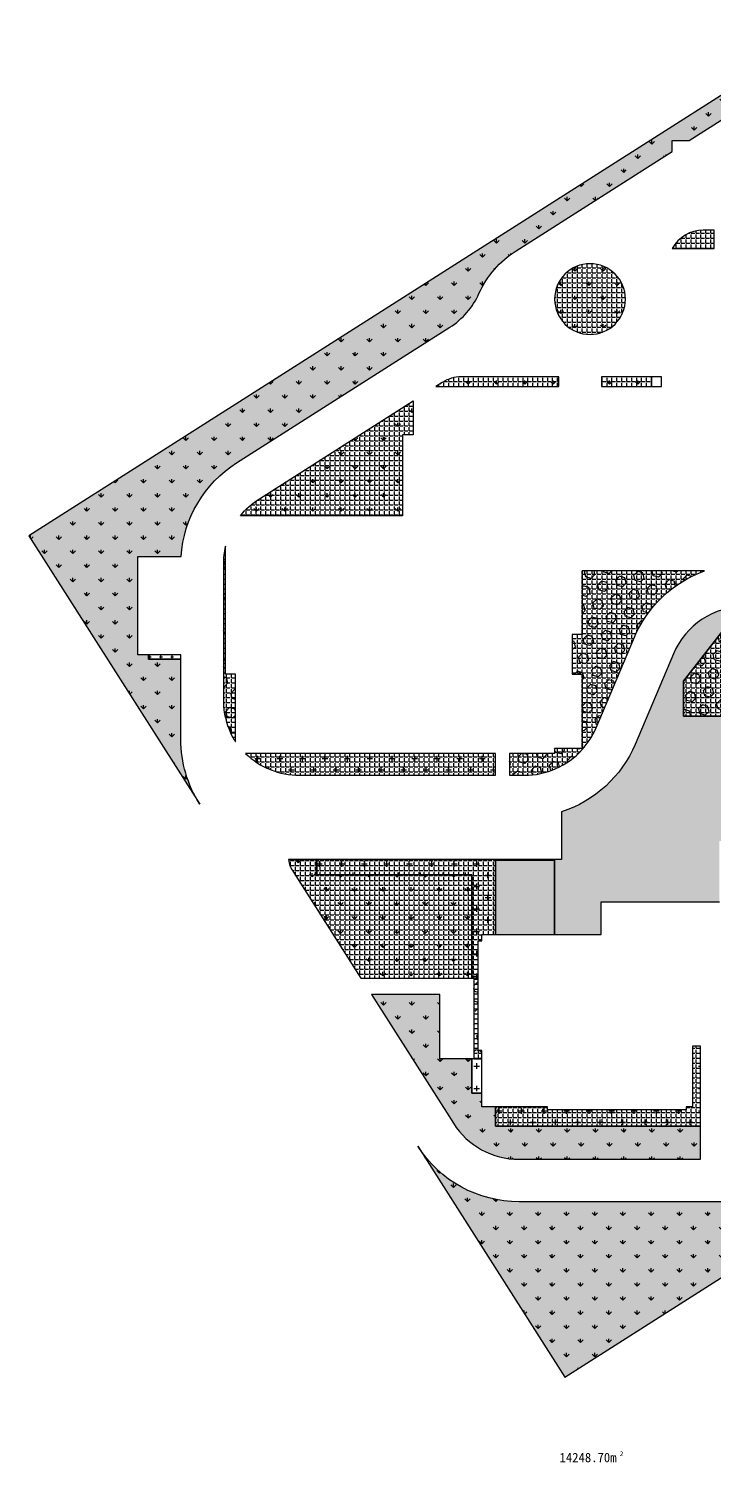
# Model space of a CAD drawing. Extents: x 1977 to 1034874806, y 3985 to 587211952.
# Drawn here: x 515121404 to 515218279, y 292934964 to 293137701 of the extents above; entities that cross this region are included whole.
import ezdxf

# ---------------------------------------------------------------- set-up
doc = ezdxf.new("R2010")
doc.units = 0
doc.header["$LTSCALE"] = 10
doc.header["$MEASUREMENT"] = 0
for name, color, linetype in [('M-绿化 填充 0.2覆土', 97, 'Continuous'), ('M-绿化 填充 3m覆土109', 90, 'Continuous'), ('M-绿化 填充 实土109', 126, 'Continuous'), ('M-绿化 首层轮廓', 197, 'Continuous'), ('PUB_TEXT', 7, 'Continuous'), ('SPACE_HATCH', 8, 'Continuous')]:
    doc.layers.add(name, color=color, linetype=linetype)
doc.styles.add('_TCH_SPACE', font='simhei.ttf', dxfattribs={"height": 5})
pattern_1 = [(45, (515606584.6, 293019576.9), (-933.2554, 933.2554), [762, -1524]), (165, (515606584.6, 293019576.9), (-341.595, -1274.8505), [762, -1524]), (105, (515607123.4, 293020115.7), (-1274.8505, -341.595), [762, -1524])]
pattern_2 = [(90, (515339072, 293099569.4), (-1995.591, 1995.591), [529.16, -3462.02]), (45, (515339072, 293099569.4), (-1995.592, 1995.592), [529.16, -2293.032]), (135, (515339072, 293099569.4), (-1995.592, -1995.592), [529.16, -2293.032])]
pattern_3 = [(90, (515606584.6, 293019576.9), (-1995.591, 1995.591), [529.161, -3462.02]), (45, (515606584.6, 293019576.9), (-1995.592, 1995.592), [529.161, -2293.032]), (135, (515606584.6, 293019576.9), (-1995.592, -1995.592), [529.161, -2293.032])]
pattern_4 = [(0, (515606584.6, 293019576.9), (1587.5, 1587.5), [793.75, -2381.25]), (90, (515606981.5, 293019180), (-1587.5, 1587.5), [793.75, -2381.25])]
pattern_5 = [(0, (0, 0), (0, 698.5), [508, -190.5]), (90, (0, 0), (-698.5, 4e-14), [508, -190.5])]

msp = doc.modelspace()

# ---------------------------------------------------------------- hatches: boundary and pattern name
at = {"layer": 'M-绿化 填充 0.2覆土'}
h = msp.add_hatch(dxfattribs=at)
h.set_pattern_fill('HEX', color=256, scale=800, angle=45)
h.set_pattern_definition(pattern_1)
edge = h.paths.add_edge_path()
edge.add_line((515328915.494, 293091575.918), (515320686.125, 293088388.326))
edge.add_line((515320686.125, 293088388.326), (515312424.059, 293076964.548))
edge.add_line((515312424.059, 293076964.548), (515302890.86, 293076964.644))
edge.add_line((515302890.86, 293076964.644), (515290492.269, 293067364.548))
edge.add_line((515290492.269, 293067364.548), (515278740.798, 293067364.644))
edge.add_line((515278740.798, 293067364.644), (515271463.462, 293059017.935))
edge.add_line((515271463.462, 293059017.935), (515242194.798, 293040464.548))
edge.add_line((515242194.798, 293040464.548), (515213914.372, 293040464.644))
edge.add_line((515213914.372, 293040464.644), (515213914.455, 293045433.41))
edge.add_line((515213914.455, 293045433.41), (515221731.828, 293055464.548))
edge.add_line((515221731.828, 293055464.548), (515249048.021, 293055464.548))
edge.add_line((515249048.021, 293055464.548), (515264649.155, 293065354.096))
edge.add_line((515264649.155, 293065354.096), (515280353.28, 293083364.548))
edge.add_line((515280353.28, 293083364.548), (515268397.668, 293083364.559))
edge.add_line((515268397.668, 293083364.559), (515268397.662, 293077795.472))
edge.add_arc((515251397.17, 293077795.489), 17000.492, 302.37149879, 359.9999427, ccw=False)
edge.add_line((515260499.348, 293063436.969), (515252957.812, 293058656.394))
edge.add_arc((515243856.127, 293073014.644), 17000, 270.00000036, 302.37058324, ccw=False)
edge.add_line((515243856.127, 293056014.644), (515222643.058, 293056014.644))
edge.add_arc((515222643.058, 293045014.644), 11000, 90, 157.07003064)
edge.add_line((515212512.258, 293049300.307), (515207093.645, 293036491.346))
edge.add_arc((515191436.955, 293043114.644), 17000, 288.07077106, 337.07003064, ccw=False)
edge.add_line((515196710.21, 293026953.184), (515196710.21, 293020214.644))
edge.add_line((515196710.21, 293020214.644), (515187360.209, 293020214.644))
edge.add_line((515187360.209, 293020214.644), (515187360.206, 293009614.644))
edge.add_line((515187360.206, 293009614.644), (515202310.127, 293009614.644))
edge.add_line((515202310.127, 293009614.644), (515202310.127, 293014214.644))
edge.add_line((515202310.127, 293014214.644), (515219010.13, 293014214.644))
edge.add_line((515219010.13, 293014214.644), (515219010.127, 293022814.644))
edge.add_line((515219010.127, 293022814.644), (515219910.142, 293022814.644))
edge.add_line((515219910.142, 293022814.644), (515219910.084, 293023212.799))
edge.add_line((515219910.084, 293023212.799), (515233910.132, 293023214.821))
edge.add_line((515233910.132, 293023214.821), (515233910.127, 293022814.643))
edge.add_line((515233910.127, 293022814.643), (515248810.127, 293022814.644))
edge.add_line((515248810.127, 293022814.644), (515248810.127, 293021929.548))
edge.add_line((515248810.127, 293021929.548), (515249240.798, 293021929.547))
edge.add_line((515249240.798, 293021929.547), (515252610.21, 293023436.916))
edge.add_line((515252610.21, 293023436.916), (515252610.21, 293027714.55))
edge.add_line((515252610.21, 293027714.55), (515252110.213, 293027714.55))
edge.add_line((515252110.213, 293027714.55), (515252110.213, 293045913.55))
edge.add_line((515252110.213, 293045913.55), (515252610.21, 293045913.55))
edge.add_line((515252610.21, 293045913.55), (515252610.21, 293046814.548))
edge.add_line((515252610.21, 293046814.548), (515269510.21, 293046814.548))
edge.add_line((515269510.21, 293046814.548), (515269510.21, 293051414.548))
edge.add_line((515269510.21, 293051414.548), (515286210.21, 293051414.548))
edge.add_line((515286210.21, 293051414.548), (515286210.21, 293060014.548))
edge.add_line((515286210.21, 293060014.548), (515294110.213, 293060014.548))
edge.add_line((515294110.213, 293060014.548), (515294110.213, 293060414.37))
edge.add_line((515294110.213, 293060414.37), (515315110.209, 293060414.553))
edge.add_line((515315110.209, 293060414.553), (515315110.213, 293060014.548))
edge.add_line((515315110.213, 293060014.548), (515316010.21, 293060014.548))
edge.add_line((515316010.21, 293060014.548), (515316010.21, 293059114.641))
edge.add_line((515316010.21, 293059114.641), (515318610.127, 293059114.641))
edge.add_line((515318610.127, 293059114.641), (515318610.127, 293066814.644))
edge.add_line((515318610.127, 293066814.644), (515319860.21, 293066814.644))
edge.add_line((515319860.21, 293066814.644), (515319860.21, 293086864.548))
edge.add_line((515319860.21, 293086864.548), (515327657.075, 293086864.548))
edge.add_line((515327657.075, 293086864.548), (515327657.075, 293090814.548))
edge.add_line((515327657.075, 293090814.548), (515329325.497, 293090814.548))
edge.add_line((515329325.497, 293090814.548), (515328915.494, 293091575.918))
h = msp.add_hatch(dxfattribs=at)
h.set_pattern_fill('HEX', color=256, scale=800, angle=45)
h.set_pattern_definition([(45, (515138310.2, 293048864.5), (-933.255, 933.255), [762, -1524]), (165, (515138310.2, 293048864.5), (-341.595, -1274.85), [762, -1524]), (105, (515138849, 293049403.4), (-1274.85, -341.595), [762, -1524])])
edge = h.paths.add_edge_path()
edge.add_arc((515159910.127, 293061954.643), 11000, 166.58611324, 180)
edge.add_line((515148910.127, 293061954.643), (515148909.847, 293042464.691))
edge.add_arc((515159965.257, 293042775.91), 11059.79, 181.61249867, 204.92738689)
edge.add_line((515149935.768, 293038114.548), (515150610.21, 293038114.548))
edge.add_line((515150610.21, 293038114.548), (515150610.21, 293046414.548))
edge.add_line((515150610.21, 293046414.548), (515149210.21, 293046414.548))
edge.add_line((515149210.21, 293046414.548), (515149210.21, 293064506.463))
edge = h.paths.add_edge_path()
edge.add_line((515150610.21, 293038114.548), (515150272.989, 293038114.548))
edge.add_line((515150272.989, 293038114.548), (515149935.768, 293038114.548))
edge.add_arc((515154903.527, 293040014.906), 5318.834, 200.93377198, 216.17758504)
edge.add_line((515150610.21, 293036875.252), (515150610.21, 293038114.548))
h = msp.add_hatch(dxfattribs=at)
h.set_pattern_fill('HEX', color=256, scale=800, angle=45)
h.set_pattern_definition(pattern_1)
edge = h.paths.add_edge_path()
edge.add_line((515216898.228, 293061014.548), (515199610.21, 293061014.548))
edge.add_line((515199610.21, 293061014.548), (515199610.21, 293052014.548))
edge.add_line((515199610.21, 293052014.548), (515198218.153, 293052014.548))
edge.add_line((515198218.153, 293052014.548), (515198218.153, 293046414.548))
edge.add_line((515198218.153, 293046414.548), (515199610.21, 293046414.548))
edge.add_line((515199610.21, 293046414.548), (515199610.21, 293035752.722))
edge.add_arc((515191436.955, 293043114.644), 11000, 317.98958911, 337.07003064)
edge.add_line((515201567.754, 293038828.981), (515206986.368, 293051637.941))
edge.add_arc((515222643.057, 293045014.644), 17000, 109.75087974, 157.07003045, ccw=False)
h = msp.add_hatch(dxfattribs=at)
h.set_pattern_fill('HEX', color=256, scale=800, angle=45)
h.set_pattern_definition(pattern_1)
h.paths.add_polyline_path([(515249678.953, 293055864.644), (515249047.938, 293055464.644), (515221731.988, 293055464.644), (515213914.372, 293045433.303), (515213914.372, 293040464.644), (515242195.064, 293040464.644), (515252469.984, 293046977.97), (515254539.129, 293048289.612)])
h = msp.add_hatch(dxfattribs=at)
h.set_pattern_fill('HEX', color=256, scale=800, angle=45)
h.set_pattern_definition(pattern_1)
edge = h.paths.add_edge_path()
edge.add_line((515199610.21, 293035752.722), (515199610.21, 293035914.548))
edge.add_line((515199610.21, 293035914.548), (515195710.21, 293035914.548))
edge.add_line((515195710.21, 293035914.548), (515195710.21, 293035214.548))
edge.add_line((515195710.21, 293035214.548), (515189360.21, 293035214.548))
edge.add_line((515189360.21, 293035214.548), (515189360.21, 293032114.655))
edge.add_line((515189360.21, 293032114.655), (515191436.955, 293032114.644))
edge.add_arc((515191436.955, 293043114.644), 11000, 270, 317.98958911)
h = msp.add_hatch(dxfattribs=at)
h.set_pattern_fill('HEX', color=256, scale=800, angle=45)
h.set_pattern_definition(pattern_1)
h.paths.add_polyline_path([(515184910.127, 293003414.61), (515184310.129, 293003414.61), (515184310.129, 292992014.644), (515185410.127, 292992014.644), (515185410.127, 292993214.537), (515184910.127, 292993214.537)])
at = {"layer": 'M-绿化 填充 3m覆土109'}
h = msp.add_hatch(dxfattribs=at)
h.set_pattern_fill('CROSS', color=256, scale=500)
h.set_pattern_definition([(0, (515138310.2, 293048864.55), (793.75, 793.75), [396.88, -1190.62]), (90, (515138508.65, 293048666.1), (-793.75, 793.75), [396.88, -1190.62])])
h.paths.add_polyline_path([(515138310.21, 293048564.548), (515142910.127, 293048564.548), (515142910.127, 293049164.548), (515138310.21, 293049164.548)])
h = msp.add_hatch(dxfattribs=at)
h.set_pattern_fill('CROSS', color=256, scale=1000)
h.set_pattern_definition([(0, (515339072, 293099569.4), (1587.5, 1587.5), [793.75, -2381.25]), (90, (515339468.9, 293099172.6), (-1587.5, 1587.5), [793.75, -2381.25])])
edge = h.paths.add_edge_path()
edge.add_line((515168810.21, 293035214.683), (515152024.473, 293035214.639))
edge.add_arc((515159678.879, 293043114.644), 11000, 225.90460615, 269.99999982)
edge.add_line((515159678.879, 293032114.644), (515187360.163, 293032114.731))
edge.add_line((515187360.163, 293032114.731), (515187360.258, 293035214.548))
edge.add_line((515187360.258, 293035214.548), (515168810.21, 293035214.548))
edge.add_line((515168810.21, 293035214.548), (515168810.21, 293035214.683))
h = msp.add_hatch(dxfattribs=at)
h.set_pattern_fill('CROSS', color=256, scale=1000)
h.set_pattern_definition(pattern_4)
h.paths.add_polyline_path([(515184910.127, 293003414.577), (515184910.127, 293008714.644), (515185410.127, 293008714.644), (515185410.127, 293009614.644), (515187360.206, 293009614.644), (515187360.21, 293020214.644), (515162110.127, 293020214.644), (515162110.21, 293018064.548), (515184010.21, 293018064.548), (515184010.21, 293003414.514)])
h = msp.add_hatch(dxfattribs=at)
h.set_pattern_fill('CROSS', color=256, scale=1000)
h.set_pattern_definition(pattern_4)
h.paths.add_polyline_path([(515194710.127, 292984814.644), (515194710.127, 292985214.644), (515187360.125, 292985214.644), (515187360.125, 292982514.644), (515216310.127, 292982514.644), (515216310.127, 292993964.644), (515215210.127, 292993939.644), (515215210.127, 292985214.644), (515215117.135, 292985214.644), (515214310.127, 292985214.644), (515214310.127, 292984814.644)])
h = msp.add_hatch(dxfattribs=at)
h.set_pattern_fill('CROSS', color=256, scale=1000)
h.set_pattern_definition(pattern_4)
h.paths.add_polyline_path([(515185410.127, 292992014.644), (515184310.129, 292992014.644), (515184310.129, 292992014.641), (515184010.127, 292992014.644), (515184010.127, 292987114.644), (515185410.127, 292987114.644)])
at = {"layer": 'M-绿化 填充 实土109'}
h = msp.add_hatch(dxfattribs=at)
h.set_pattern_fill('GRASS', color=256, scale=1000)
h.set_pattern_definition(pattern_3)
h.paths.add_polyline_path([(515121404.145, 293065997.068), (515145569.238, 293028035.81, -0.1426759371), (515142910.127, 293037164.825), (515142910.127, 293048564.548), (515138310.21, 293048564.548), (515138310.21, 293049164.548), (515136810.21, 293049164.548), (515136810.21, 293063064.548), (515142946.397, 293063064.548, -0.2390501894), (515150781.16, 293076295.562), (515180907.23, 293095472.848, 0.1461276573), (515185028.383, 293100231.583, -0.1461276517), (515190273.486, 293106288.156), (515212310.21, 293120316.025), (515212310.21, 293121869.555), (515214750.688, 293121869.555), (515230387.31, 293131823.325, 0.2274362349), (515234040.09, 293137700.713)])
h = msp.add_hatch(dxfattribs=at)
h.set_pattern_fill('GRASS', color=256, scale=1000)
h.set_pattern_definition([(90, (515607667, 293017576.9), (-1995.591, 1995.591), [529.161, -3462.02]), (45, (515607667, 293017576.9), (-1995.592, 1995.592), [529.161, -2293.032]), (135, (515607667, 293017576.9), (-1995.592, -1995.592), [529.161, -2293.032])])
h.paths.add_polyline_path([(515195718.153, 293099464.644, 1), (515205718.153, 293099464.644, 1)])
h = msp.add_hatch(dxfattribs=at)
h.set_pattern_fill('GRASS', color=256, scale=1000)
h.set_pattern_definition(pattern_3)
edge = h.paths.add_edge_path()
edge.add_line((515196318.153, 293087114.548), (515196318.153, 293088464.644))
edge.add_line((515196318.153, 293088464.644), (515182527.492, 293088464.644))
edge.add_arc((515182527.492, 293083464.644), 5000, 90, 122.47951739)
edge.add_line((515179842.501, 293087682.561), (515178950.195, 293087114.548))
edge.add_line((515178950.195, 293087114.548), (515196318.153, 293087114.548))
h = msp.add_hatch(dxfattribs=at)
h.set_pattern_fill('GRASS', color=256, scale=1000)
h.set_pattern_definition(pattern_3)
h.paths.add_polyline_path([(515202318.153, 293088464.644), (515202318.153, 293087114.548), (515209410.127, 293087114.548), (515209410.127, 293088464.644)])
h = msp.add_hatch(dxfattribs=at)
h.set_pattern_fill('GRASS', color=256, scale=1000)
h.set_pattern_definition(pattern_3)
edge = h.paths.add_edge_path()
edge.add_line((515175710.21, 293085052.078), (515175710.21, 293080264.548))
edge.add_line((515175710.21, 293080264.548), (515174210.21, 293080264.548))
edge.add_line((515174210.21, 293080264.548), (515174210.21, 293068814.548))
edge.add_line((515174210.21, 293068814.548), (515151311.267, 293068814.644))
edge.add_arc((515159910.127, 293061954.643), 11000, 122.4795174, 141.4178237, ccw=False)
edge.add_line((515154003.148, 293071234.061), (515175710.21, 293085052.078))
h = msp.add_hatch(dxfattribs=at)
h.set_pattern_fill('GRASS', color=256, scale=1000)
h.set_pattern_definition(pattern_2)
h.paths.add_polyline_path([(515168355.091, 293003414.61), (515184010.21, 293003414.61), (515184010.21, 293018064.548), (515170510.127, 293018064.548), (515169010.127, 293018064.548), (515162110.127, 293018064.548), (515162110.127, 293020214.644), (515158096.434, 293020214.644, 0.0967741857), (515158796.869, 293018429.624)])
h = msp.add_hatch(dxfattribs=at)
h.set_pattern_fill('GRASS', color=256, scale=1000)
h.set_pattern_definition(pattern_3)
h.paths.add_polyline_path([(515216310.127, 292977814.644), (515216310.127, 292982514.644), (515187360.125, 292982514.644), (515187360.125, 292985214.644), (515185410.127, 292985214.644), (515185410.127, 292987164.644), (515184010.127, 292987164.644), (515184010.127, 292992014.643), (515179510.126, 292992014.643), (515179510.126, 293001114.61), (515173375.493, 293001114.61), (515169819.22, 293001114.61), (515181409.396, 292982907.6, 0.2563846891), (515190688.773, 292977814.644)])
h = msp.add_hatch(dxfattribs=at)
h.set_pattern_fill('GRASS', color=256, scale=1000)
h.set_pattern_definition(pattern_2)
h.paths.add_polyline_path([(515237521.666, 292972697.76, -0.0811124327), (515232113.703, 292971814.644), (515190688.773, 292971814.644, -0.2557707538), (515176368.995, 292979652.55), (515197154.145, 292947001.068)])
at = {"layer": 'SPACE_HATCH'}
h = msp.add_hatch(dxfattribs=at)
h.set_pattern_fill('ANGLE', color=256, scale=200, style=0)
h.set_pattern_definition(pattern_5)
h.paths.add_polyline_path([(515180907.23, 293095472.848, 0.1461276573), (515185028.383, 293100231.583, -0.1461276517), (515190273.486, 293106288.156), (515212310.21, 293120316.025), (515212310.21, 293121869.555), (515214750.688, 293121869.555), (515230387.31, 293131823.325, 0.2274362349), (515234040.09, 293137700.713), (515121404.145, 293065997.068), (515145569.238, 293028035.81, -0.1426759371), (515142910.127, 293037164.825), (515142910.127, 293048564.548), (515138310.21, 293048564.548), (515138310.21, 293049164.548), (515136810.21, 293049164.548), (515136810.21, 293063064.548), (515142946.397, 293063064.548, -0.2390501894), (515150781.16, 293076295.562)])
h = msp.add_hatch(dxfattribs=at)
h.set_pattern_fill('ANGLE', color=256, scale=200, style=0)
h.set_pattern_definition(pattern_5)
h.paths.add_polyline_path([(515218248.153, 293106614.548), (515218248.153, 293109214.644), (515216718.153, 293109214.644, 0.2741124504), (515212331.758, 293106614.548)])
h = msp.add_hatch(dxfattribs=at)
h.set_pattern_fill('ANGLE', color=256, scale=200, style=0)
h.set_pattern_definition(pattern_5)
h.paths.add_polyline_path([(515195718.153, 293099464.644, 1), (515205718.153, 293099464.644, 1)])
h = msp.add_hatch(dxfattribs=at)
h.set_pattern_fill('ANGLE', color=256, scale=200, style=0)
h.set_pattern_definition(pattern_5)
h.paths.add_polyline_path([(515328915.494, 293091575.918), (515320686.125, 293088388.326), (515312424.059, 293076964.548), (515302890.86, 293076964.644), (515290492.269, 293067364.548), (515278740.798, 293067364.644), (515271463.462, 293059017.935), (515242194.798, 293040464.548), (515213914.372, 293040464.644), (515213914.455, 293045433.41), (515221731.828, 293055464.548), (515249048.021, 293055464.548), (515264649.155, 293065354.096), (515280353.28, 293083364.548), (515268397.668, 293083364.559), (515268397.662, 293077795.472, -0.2568886563), (515260499.348, 293063436.969), (515252957.812, 293058656.394, -0.1421901218), (515243856.127, 293056014.644), (515222643.058, 293056014.644, 0.3012991144), (515212512.258, 293049300.307), (515207093.645, 293036491.346, -0.2171179005), (515196710.21, 293026953.184), (515196710.21, 293020214.644), (515187360.209, 293020214.644), (515187360.206, 293009614.644), (515202310.127, 293009614.644), (515202310.127, 293014214.644), (515219010.13, 293014214.644), (515219010.127, 293022814.644), (515219910.142, 293022814.644), (515219910.084, 293023212.799), (515233910.132, 293023214.821), (515233910.127, 293022814.643), (515248810.127, 293022814.644), (515248810.127, 293021929.548), (515249240.798, 293021929.547), (515252610.21, 293023436.916), (515252610.21, 293027714.55), (515252110.213, 293027714.55), (515252110.213, 293045913.55), (515252610.21, 293045913.55), (515252610.21, 293046814.548), (515269510.21, 293046814.548), (515269510.21, 293051414.548), (515286210.21, 293051414.548), (515286210.21, 293060014.548), (515294110.213, 293060014.548), (515294110.213, 293060414.37), (515315110.209, 293060414.553), (515315110.213, 293060014.548), (515316010.21, 293060014.548), (515316010.21, 293059114.641), (515318610.127, 293059114.641), (515318610.127, 293066814.644), (515319860.21, 293066814.644), (515319860.21, 293086864.548), (515327657.075, 293086864.548), (515327657.075, 293090814.548), (515329325.497, 293090814.548)])
h = msp.add_hatch(dxfattribs=at)
h.set_pattern_fill('ANGLE', color=256, scale=200, style=0)
h.set_pattern_definition(pattern_5)
h.paths.add_polyline_path([(515196318.153, 293087114.548), (515196318.153, 293088464.644), (515182527.492, 293088464.644, 0.142675081), (515179842.501, 293087682.561), (515178950.195, 293087114.548)])
h = msp.add_hatch(dxfattribs=at)
h.set_pattern_fill('ANGLE', color=256, scale=200, style=0)
h.set_pattern_definition(pattern_5)
h.paths.add_polyline_path([(515209410.127, 293088464.644), (515202318.153, 293088464.644), (515202318.153, 293087114.548), (515209410.127, 293087114.548)])
h = msp.add_hatch(dxfattribs=at)
h.set_pattern_fill('ANGLE', color=256, scale=200, style=0)
h.set_pattern_definition(pattern_5)
h.paths.add_polyline_path([(515175710.21, 293085052.078), (515154003.148, 293071234.061, 0.0828225501), (515151311.267, 293068814.644), (515174210.21, 293068814.548), (515174210.21, 293080264.548), (515175710.21, 293080264.548)])
h = msp.add_hatch(dxfattribs=at)
h.set_pattern_fill('ANGLE', color=256, scale=200, style=0)
h.set_pattern_definition(pattern_5)
h.paths.add_polyline_path([(515149210.21, 293064506.463, 0.0585960477), (515148910.127, 293061954.643), (515148909.847, 293042464.691, 0.1020827883), (515149935.768, 293038114.548), (515150610.21, 293038114.548), (515150610.21, 293046414.548), (515149210.21, 293046414.548)])
h = msp.add_hatch(dxfattribs=at)
h.set_pattern_fill('ANGLE', color=256, scale=200, style=0)
h.set_pattern_definition(pattern_5)
h.paths.add_polyline_path([(515216898.228, 293061014.548), (515199610.21, 293061014.548), (515199610.21, 293052014.548), (515198218.153, 293052014.548), (515198218.153, 293046414.548), (515199610.21, 293046414.548), (515199610.21, 293035752.722, 0.0834470184), (515201567.754, 293038828.981), (515206986.368, 293051637.941, -0.2094535265)])
h = msp.add_hatch(dxfattribs=at)
h.set_pattern_fill('ANGLE', color=256, scale=200, style=0)
h.set_pattern_definition(pattern_5)
h.paths.add_polyline_path([(515249047.938, 293055464.644), (515221731.988, 293055464.644), (515213914.372, 293045433.303), (515213914.372, 293040464.644), (515242195.064, 293040464.644), (515254539.129, 293048289.612), (515249678.953, 293055864.644)])
h = msp.add_hatch(dxfattribs=at)
h.set_pattern_fill('ANGLE', color=256, scale=200, style=0)
h.set_pattern_definition(pattern_5)
h.paths.add_polyline_path([(515150610.21, 293038114.548), (515149935.768, 293038114.548, 0.0666119431), (515150610.21, 293036875.252)])
h = msp.add_hatch(dxfattribs=at)
h.set_pattern_fill('ANGLE', color=256, scale=200, style=0)
h.set_pattern_definition(pattern_5)
h.paths.add_polyline_path([(515168810.21, 293035214.683), (515152024.473, 293035214.639, 0.1948123043), (515159678.879, 293032114.644), (515187360.163, 293032114.731), (515187360.258, 293035214.548), (515168810.21, 293035214.548)])
h = msp.add_hatch(dxfattribs=at)
h.set_pattern_fill('ANGLE', color=256, scale=200, style=0)
h.set_pattern_definition(pattern_5)
h.paths.add_polyline_path([(515199610.21, 293035752.722), (515199610.21, 293035914.548), (515195710.21, 293035914.548), (515195710.21, 293035214.548), (515189360.21, 293035214.548), (515189360.21, 293032114.655), (515191436.955, 293032114.644, 0.2125090837)])
h = msp.add_hatch(dxfattribs=at)
h.set_pattern_fill('ANGLE', color=256, scale=200, style=0)
h.set_pattern_definition(pattern_5)
h.paths.add_polyline_path([(515184010.21, 293018064.548), (515162110.127, 293018064.548), (515162110.127, 293020214.644), (515158096.434, 293020214.644, 0.0967741856), (515158796.869, 293018429.624), (515168355.091, 293003414.61), (515184010.21, 293003414.61)])
h = msp.add_hatch(dxfattribs=at)
h.set_pattern_fill('ANGLE', color=256, scale=200, style=0)
h.set_pattern_definition(pattern_5)
h.paths.add_polyline_path([(515184910.127, 293003414.577), (515184910.127, 293008714.644), (515185410.127, 293008714.644), (515185410.127, 293009614.644), (515187360.206, 293009614.644), (515187360.21, 293020214.644), (515162110.127, 293020214.644), (515162110.21, 293018064.548), (515184010.21, 293018064.548), (515184010.21, 293003414.514)])
h = msp.add_hatch(dxfattribs=at)
h.set_pattern_fill('ANGLE', color=256, scale=200, style=0)
h.set_pattern_definition(pattern_5)
h.paths.add_polyline_path([(515184910.127, 293003414.61), (515184310.129, 293003414.61), (515184310.129, 292992014.644), (515185410.127, 292992014.644), (515185410.127, 292993214.537), (515184910.127, 292993214.537)])
h = msp.add_hatch(dxfattribs=at)
h.set_pattern_fill('ANGLE', color=256, scale=200, style=0)
h.set_pattern_definition(pattern_5)
h.paths.add_polyline_path([(515216310.127, 292982514.644), (515187360.125, 292982514.644), (515187360.125, 292985214.644), (515185410.127, 292985214.644), (515185410.127, 292987164.644), (515184010.127, 292987164.644), (515184010.127, 292992014.643), (515179510.126, 292992014.643), (515179510.126, 293001114.61), (515169819.22, 293001114.61), (515181409.396, 292982907.6, 0.2563846891), (515190688.773, 292977814.644), (515216310.127, 292977814.644)])
h = msp.add_hatch(dxfattribs=at)
h.set_pattern_fill('ANGLE', color=256, scale=200, style=0)
h.set_pattern_definition(pattern_5)
h.paths.add_polyline_path([(515194710.127, 292985214.644), (515187360.125, 292985214.644), (515187360.125, 292982514.644), (515216310.127, 292982514.644), (515216310.127, 292993814.644), (515215210.127, 292993814.644), (515215210.127, 292985214.644), (515214310.127, 292985214.644), (515214310.127, 292984814.644), (515194710.127, 292984814.644)])
h = msp.add_hatch(dxfattribs=at)
h.set_pattern_fill('ANGLE', color=256, scale=200, style=0)
h.set_pattern_definition(pattern_5)
h.paths.add_polyline_path([(515237521.666, 292972697.76, -0.0811124327), (515232113.703, 292971814.644), (515190688.773, 292971814.644, -0.2557707538), (515176368.995, 292979652.55), (515197154.145, 292947001.068)])

# ---------------------------------------------------------------- linework, layer by layer
at = {"layer": 'M-绿化 首层轮廓'}
for p, q in [((515195710.127, 293020114.644), (515187360.127, 293020114.644)), ((515187360.127, 293020114.644), (515195710.127, 293020114.644)), ((515195710.127, 293020114.644), (515195710.126, 293009714.644)), ((515195710.126, 293009714.644), (515195710.127, 293020114.644))]:
    msp.add_line(p, q, dxfattribs=at)
for points in [[(515180907.23, 293095472.848, 0.1461276573), (515185028.383, 293100231.583, -0.1461276517), (515190273.486, 293106288.156), (515212310.21, 293120316.025), (515212310.21, 293121869.555), (515214750.688, 293121869.555), (515230387.31, 293131823.325, 0.2274362349), (515234040.09, 293137700.713), (515121404.145, 293065997.068), (515145569.238, 293028035.81, -0.1426759371), (515142910.127, 293037164.825), (515142910.127, 293048564.548), (515138310.21, 293048564.548), (515138310.21, 293049164.548), (515136810.21, 293049164.548), (515136810.21, 293063064.548), (515142946.397, 293063064.548, -0.2390501894), (515150781.16, 293076295.562), (515180907.23, 293095472.848, 0.1461276573)], [(515218248.153, 293106614.548), (515218248.153, 293109214.644), (515216718.153, 293109214.644, 0.2741124504), (515212331.758, 293106614.548)], [(515195718.153, 293099464.644, 1), (515205718.153, 293099464.644, 1), (515195718.153, 293099464.644, 1)], [(515196318.153, 293087114.548), (515196318.153, 293088464.644), (515182527.492, 293088464.644, 0.142675081), (515179842.501, 293087682.561), (515178950.195, 293087114.548)], [(515150610.21, 293038114.548), (515150272.989, 293038114.548), (515149935.768, 293038114.548, 0.0666119431), (515150610.21, 293036875.252), (515150610.21, 293038114.548)], [(515170510.127, 293018064.548), (515170510.127, 293018064.548), (515169010.127, 293018064.548), (515162110.127, 293018064.548), (515162110.127, 293020214.644), (515158096.434, 293020214.644, 0.0967741856), (515158796.869, 293018429.624), (515168355.091, 293003414.61), (515184010.21, 293003414.61), (515184010.21, 293018064.548)], [(515216310.127, 292982514.644), (515187360.125, 292982514.644), (515187360.125, 292985214.644), (515185410.127, 292985214.644), (515185410.127, 292987164.644), (515184010.127, 292987164.644), (515184010.127, 292992014.643), (515179510.126, 292992014.643), (515179510.126, 293001114.61), (515173375.493, 293001114.61), (515169819.22, 293001114.61), (515181409.396, 292982907.6, 0.2563846891), (515190688.773, 292977814.644), (515216310.127, 292977814.644), (515216310.127, 292982514.644)], [(515237521.666, 292972697.76, -0.0811124327), (515232113.703, 292971814.644), (515190688.773, 292971814.644, -0.2557707538), (515176368.995, 292979652.55), (515197154.145, 292947001.068), (515237521.666, 292972697.76, -0.0811124327)]]:
    msp.add_lwpolyline(points, format="xyb", close=True, dxfattribs=at)
for points in [[(515209410.127, 293088464.644), (515202318.153, 293088464.644), (515202318.153, 293087114.548), (515209410.127, 293087114.548), (515209410.127, 293088464.644)], [(515210818.153, 293088464.644), (515209410.127, 293088464.644), (515209410.127, 293087114.548), (515210818.153, 293087114.548), (515210818.153, 293088464.644)], [(515184910.127, 293003414.577), (515184910.127, 293008714.644), (515185410.127, 293008714.644), (515185410.127, 293009614.644), (515187360.206, 293009614.644), (515187360.21, 293020214.644), (515162110.127, 293020214.644), (515162110.21, 293018064.548), (515184010.21, 293018064.548), (515184010.21, 293003414.514)], [(515184910.127, 293003414.61), (515184310.129, 293003414.61), (515184310.129, 292992014.644), (515185410.127, 292992014.644), (515185410.127, 292993214.537), (515184910.127, 292993214.537)], [(515194710.127, 292985214.644), (515187360.125, 292985214.644), (515187360.125, 292982514.644), (515216310.127, 292982514.644), (515216310.127, 292993814.644), (515215210.127, 292993814.644), (515215210.127, 292985214.644), (515215117.135, 292985214.644), (515214310.127, 292985214.644), (515214310.127, 292984814.644), (515194710.127, 292984814.644)]]:
    msp.add_lwpolyline(points, close=True, dxfattribs=at)
for points in [[(515175710.21, 293085052.078), (515175710.21, 293080264.548), (515174210.21, 293080264.548), (515174210.21, 293068814.548), (515151311.267, 293068814.644, -0.0828225501), (515154003.148, 293071234.061), (515175710.21, 293085052.078)], [(515149210.21, 293064506.463, 0.0585960477), (515148910.127, 293061954.643), (515148909.847, 293042464.691, 0.1020827883), (515149935.768, 293038114.548), (515150610.21, 293038114.548), (515150610.21, 293046414.548), (515149210.21, 293046414.548), (515149210.21, 293064506.463), (515149210.21, 293064506.463)], [(515216898.228, 293061014.548), (515199610.21, 293061014.548), (515199610.21, 293052014.548), (515198218.153, 293052014.548), (515198218.153, 293046414.548), (515199610.21, 293046414.548), (515199610.21, 293035752.722, 0.0834470184), (515201567.754, 293038828.981), (515206986.368, 293051637.941, -0.2094535265), (515216898.228, 293061014.548, -1.4215603919)], [(515222643.058, 293056014.644, 0.3012991144), (515212512.258, 293049300.307), (515207093.645, 293036491.346, -0.2171179005), (515196710.21, 293026953.184), (515196710.21, 293020214.644), (515187360.209, 293020214.644), (515187360.206, 293009614.644), (515202310.127, 293009614.644), (515202310.127, 293014214.644), (515219010.13, 293014214.644)], [(515168810.21, 293035214.683), (515152024.473, 293035214.639), (515152024.473, 293035214.639, 0.1948123043), (515159678.879, 293032114.644), (515187360.163, 293032114.731), (515187360.258, 293035214.548), (515168810.21, 293035214.548), (515168810.21, 293035214.683)], [(515199610.21, 293035752.722), (515199610.21, 293035914.548), (515195710.21, 293035914.548), (515195710.21, 293035214.548), (515189360.21, 293035214.548), (515189360.21, 293032114.655), (515191436.955, 293032114.644, 0.2125090837), (515199610.21, 293035752.722, 2.46920914)]]:
    msp.add_lwpolyline(points, format="xyb", dxfattribs=at)
for points in [[(515249047.938, 293055464.644), (515221731.988, 293055464.644), (515213914.372, 293045433.303), (515213914.372, 293040464.644), (515242195.064, 293040464.644), (515254539.129, 293048289.612), (515249678.953, 293055864.644)], [(515242194.798, 293040464.548), (515213914.372, 293040464.644), (515213914.455, 293045433.41), (515221731.828, 293055464.548)], [(515185310.214, 292992014.644), (515185310.214, 292992014.644), (515184310.216, 292992014.644), (515184310.129, 292992014.641), (515184010.127, 292992014.644), (515184010.127, 292987164.644), (515185410.127, 292987164.644), (515185410.214, 292992014.644)]]:
    msp.add_lwpolyline(points, dxfattribs=at)
at = {"layer": 'M-绿化 首层轮廓', "ltscale": 0.02}
msp.add_lwpolyline([(515138310.21, 293048564.548), (515142910.127, 293048564.548), (515142910.127, 293049164.548), (515138310.21, 293049164.548)], close=True, dxfattribs=at)

# ---------------------------------------------------------------- texts
at = {"layer": 'PUB_TEXT', "style": '_TCH_SPACE'}
for s, height, p in [('14248.70m', 1314.346, (515196414.687, 292934985.759)), ('2', 657.173, (515204921.016, 292935860.759))]:
    msp.add_text(s, height=height, dxfattribs=at).set_placement(p)

doc.saveas('drawing.dxf')
